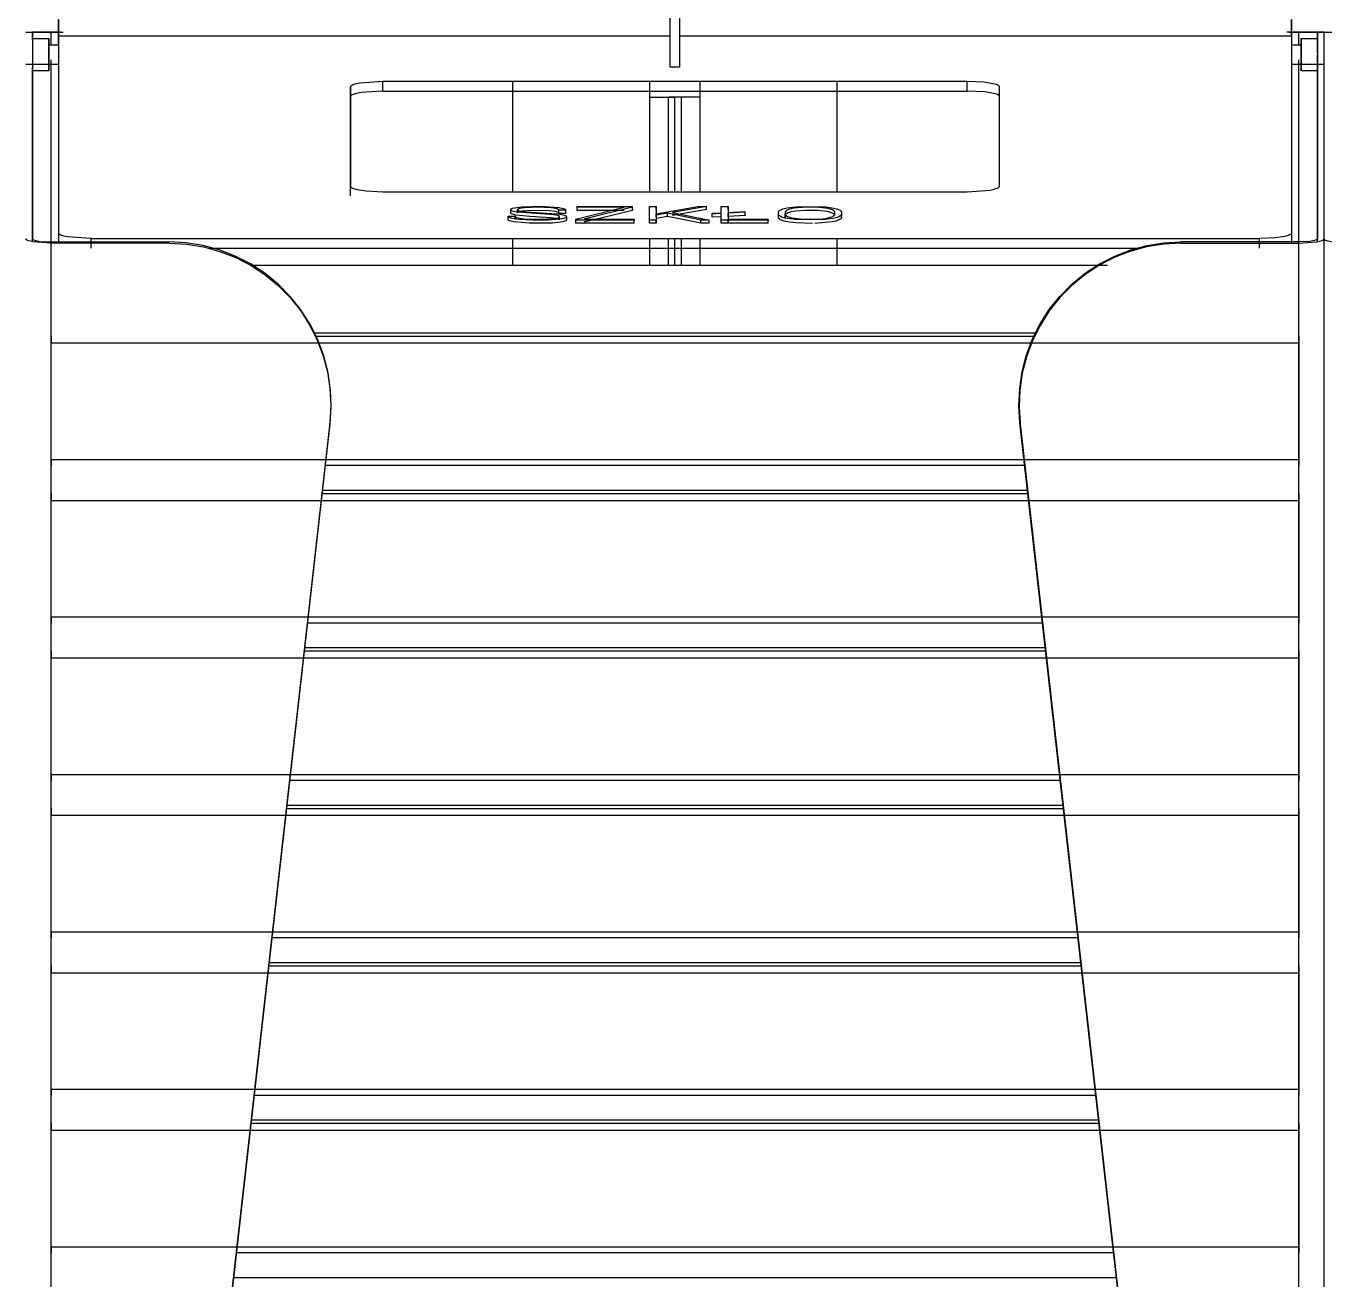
# Model space of a CAD drawing. Header units: millimetres. Extents: x 10366 to 23682, y 24552 to 29690.
# Drawn here: x 17642.7 to 18042.7, y 27538.1 to 27924.3 of the extents above; entities that cross this region are included whole.
import ezdxf

# ---------------------------------------------------------------- set-up
doc = ezdxf.new("R2010")
doc.units = ezdxf.units.MM
doc.header["$LTSCALE"] = 3
doc.layers.add('DomyÅ›lny', color=7, linetype='Continuous')

msp = doc.modelspace()

# ---------------------------------------------------------------- linework, layer by layer
at = {"layer": 'DomyÅ›lny'}
for p, q in [((17841.23, 27911.64), (17841.23, 28002.05)), ((17844.23, 27911.64), (17844.23, 28002.05)), ((17642.73, 27922.37), (17644.73, 27922.37)), ((17644.73, 27922.37), (17644.73, 27858.71)), ((17644.73, 27919.88), (17644.73, 27922.37)), ((17644.73, 27920.45), (17649.73, 27920.45)), ((17653.4, 27922.37), (17650.49, 27922.37)), ((17650.49, 27918.45), (17650.49, 27922.37)), ((17650.49, 27922.37), (17654.15, 27922.37)), ((17652.73, 27921.3), (17652.73, 27860.5)), ((17652.73, 27921.3), (17841.23, 27921.3)), ((17844.23, 27921.3), (18032.73, 27921.3)), ((18034.97, 27922.37), (18031.28, 27922.37)), ((18032.03, 27922.37), (18034.97, 27922.37)), ((18032.73, 27921.3), (18032.73, 27860.5)), ((18034.97, 27918.45), (18034.97, 27922.37)), ((18035.73, 27920.45), (18040.73, 27920.45)), ((18040.73, 27922.37), (18042.73, 27922.37)), ((18040.73, 27922.37), (18040.73, 27858.71)), ((18040.73, 27919.88), (18040.73, 27922.37)), ((18042.73, 27858.71), (18042.73, 27922.37)), ((18042.73, 27858.71), (18042.73, 27922.37)), ((18042.73, 27922.37), (18044.73, 27922.37)), ((17649.73, 27918.45), (17652.73, 27918.45)), ((18032.73, 27918.45), (18035.73, 27918.45)), ((17652.73, 27912.45), (17642.73, 27912.45)), ((17649.73, 27912.45), (17644.73, 27912.45)), ((17650.49, 27857.39), (17650.49, 27913.82)), ((18042.73, 27912.45), (18032.73, 27912.45)), ((18034.97, 27857.39), (18034.97, 27913.82)), ((18040.73, 27912.45), (18035.73, 27912.45)), ((17644.73, 27857.83), (17644.73, 27911.55)), ((17649.73, 27910.45), (17644.73, 27910.45)), ((17844.23, 27911.64), (17841.23, 27911.64)), ((18040.73, 27910.45), (18035.73, 27910.45)), ((18040.73, 27857.83), (18040.73, 27911.55)), ((17742.73, 27905.5), (17742.73, 27874.94)), ((17742.73, 27902.54), (17742.73, 27905.5)), ((17932.73, 27907.2), (17752.73, 27907.2)), ((17752.73, 27904.24), (17752.73, 27907.2)), ((17752.73, 27904.24), (17932.73, 27904.24)), ((17792.73, 27873.24), (17792.73, 27907.2)), ((17834.97, 27902.37), (17834.97, 27907.2)), ((17834.97, 27902.37), (17834.97, 27907.2)), ((17850.49, 27902.37), (17850.49, 27907.2)), ((17850.49, 27902.37), (17850.49, 27907.2)), ((17892.73, 27873.24), (17892.73, 27907.2)), ((17932.73, 27904.24), (17932.73, 27907.2)), ((17942.73, 27874.94), (17942.73, 27905.5)), ((17942.73, 27902.54), (17942.73, 27905.5)), ((17742.73, 27871.98), (17742.73, 27902.54)), ((17834.97, 27873.24), (17834.97, 27902.37)), ((17842.73, 27902.37), (17840.73, 27902.37)), ((17840.73, 27873.24), (17840.73, 27902.37)), ((17842.73, 27873.24), (17842.73, 27902.37)), ((17844.73, 27902.37), (17842.73, 27902.37)), ((17842.73, 27873.24), (17842.73, 27902.37)), ((17844.73, 27873.24), (17844.73, 27902.37)), ((17850.49, 27873.24), (17850.49, 27902.37)), ((17752.73, 27873.24), (17932.73, 27873.24)), ((17812.19, 27864.76), (17827.02, 27868.42)), ((17812.63, 27868.72), (17829.63, 27868.72)), ((17812.63, 27867.74), (17812.63, 27868.72)), ((17812.63, 27867.43), (17812.63, 27868.42)), ((17827.02, 27868.42), (17812.63, 27868.42)), ((17829.63, 27868.47), (17814.74, 27864.79)), ((17829.63, 27867.74), (17829.63, 27868.72)), ((17829.63, 27867.48), (17829.63, 27868.47)), ((17834.83, 27864.49), (17834.83, 27868.72)), ((17834.83, 27868.72), (17836.95, 27868.72)), ((17834.83, 27867.74), (17834.83, 27868.72)), ((17836.95, 27868.72), (17836.95, 27866.44)), ((17836.95, 27866.44), (17849.75, 27868.72)), ((17836.95, 27867.74), (17836.95, 27868.72)), ((17852.42, 27868.72), (17841.94, 27866.84)), ((17849.75, 27868.72), (17852.42, 27868.72)), ((17852.42, 27867.74), (17852.42, 27868.72)), ((17856.95, 27868.72), (17859.08, 27868.72)), ((17856.95, 27866.75), (17856.95, 27868.72)), ((17856.95, 27867.74), (17856.95, 27868.72)), ((17859.08, 27868.72), (17859.08, 27866.86)), ((17859.08, 27867.74), (17859.08, 27868.72)), ((17791.32, 27865.7), (17793.44, 27865.7)), ((17791.32, 27864.71), (17791.32, 27865.7)), ((17792.11, 27866.7), (17792.11, 27867.69)), ((17793.44, 27864.71), (17793.44, 27865.7)), ((17794.24, 27866.71), (17794.24, 27867.69)), ((17809.1, 27867.52), (17806.97, 27867.52)), ((17806.97, 27866.53), (17806.97, 27867.52)), ((17809.1, 27866.53), (17806.97, 27866.53)), ((17807.12, 27864.54), (17807.12, 27865.53)), ((17809.1, 27866.53), (17809.1, 27867.52)), ((17809.25, 27865.54), (17809.25, 27864.55)), ((17812.19, 27864.49), (17812.19, 27864.76)), ((17812.19, 27863.77), (17812.19, 27864.76)), ((17830.18, 27864.49), (17812.19, 27864.49)), ((17812.19, 27863.5), (17812.19, 27864.49)), ((17812.63, 27867.43), (17812.63, 27867.74)), ((17827.02, 27867.43), (17812.63, 27867.43)), ((17829.63, 27867.48), (17814.74, 27863.81)), ((17814.74, 27864.79), (17830.18, 27864.79)), ((17829.63, 27867.74), (17829.63, 27867.48)), ((17830.18, 27864.79), (17830.18, 27864.49)), ((17830.18, 27863.81), (17830.18, 27864.79)), ((17830.18, 27863.5), (17830.18, 27864.49)), ((17834.83, 27863.5), (17834.83, 27867.74)), ((17836.95, 27864.49), (17834.83, 27864.49)), ((17834.83, 27863.5), (17834.83, 27864.49)), ((17840.47, 27866.59), (17836.95, 27866)), ((17836.95, 27865.45), (17836.95, 27866.44)), ((17836.95, 27866), (17836.95, 27864.49)), ((17840.47, 27865.61), (17836.95, 27865.02)), ((17836.95, 27865.02), (17836.95, 27863.5)), ((17836.95, 27863.5), (17836.95, 27864.49)), ((17850.65, 27864.49), (17840.47, 27866.59)), ((17840.47, 27865.61), (17840.47, 27866.59)), ((17850.65, 27863.5), (17840.47, 27865.61)), ((17852.42, 27867.74), (17841.94, 27865.85)), ((17841.94, 27866.84), (17853.22, 27864.49)), ((17853.22, 27864.49), (17850.65, 27864.49)), ((17850.65, 27863.5), (17850.65, 27864.49)), ((17853.22, 27863.5), (17853.22, 27864.49)), ((17854.22, 27866.6), (17856.95, 27866.75)), ((17854.22, 27865.62), (17854.22, 27866.6)), ((17856.95, 27866.49), (17854.22, 27866.34)), ((17854.22, 27865.36), (17854.22, 27866.34)), ((17856.95, 27865.5), (17854.22, 27865.36)), ((17856.95, 27865.5), (17856.95, 27866.49)), ((17856.95, 27864.49), (17856.95, 27866.49)), ((17856.95, 27863.5), (17856.95, 27865.5)), ((17856.95, 27863.5), (17856.95, 27864.49)), ((17871.41, 27864.49), (17856.95, 27864.49)), ((17859.08, 27866.86), (17864.35, 27867.15)), ((17864.35, 27866.88), (17859.08, 27866.6)), ((17859.08, 27866.6), (17859.08, 27864.79)), ((17859.08, 27865.62), (17859.08, 27866.6)), ((17864.35, 27865.9), (17859.08, 27865.62)), ((17859.08, 27865.62), (17859.08, 27863.81)), ((17859.08, 27864.79), (17871.41, 27864.79)), ((17859.08, 27863.81), (17859.08, 27864.79)), ((17864.35, 27866.16), (17864.35, 27867.15)), ((17864.35, 27865.9), (17864.35, 27866.88)), ((17864.35, 27866.16), (17864.35, 27865.9)), ((17871.41, 27864.79), (17871.41, 27864.49)), ((17871.41, 27863.81), (17871.41, 27864.79)), ((17871.41, 27863.5), (17871.41, 27864.49)), ((17874.58, 27865.41), (17874.58, 27866.39)), ((17876.7, 27865.39), (17876.7, 27866.38)), ((17894.07, 27865.39), (17894.07, 27866.38)), ((17894.08, 27866.63), (17894.08, 27865.64)), ((17652.73, 27860.5), (17652.73, 27857.54)), ((17830.18, 27863.5), (17812.19, 27863.5)), ((17836.95, 27863.5), (17834.83, 27863.5)), ((17853.22, 27863.5), (17850.65, 27863.5)), ((17871.41, 27863.5), (17856.95, 27863.5)), ((18032.73, 27860.5), (18032.73, 27857.54)), ((17650.49, 27857.73), (17686.86, 27857.73)), ((17686.82, 27857.39), (17650.49, 27857.39)), ((17650.49, 27148.6), (17650.49, 27857.39)), ((17662.73, 27858.8), (17662.73, 27855.84)), ((17662.73, 27858.8), (18022.73, 27858.8)), ((17792.73, 27850.6), (17792.73, 27858.8)), ((17834.97, 27850.6), (17834.97, 27858.8)), ((17840.73, 27850.6), (17840.73, 27858.8)), ((17842.73, 27850.6), (17842.73, 27858.8)), ((17842.73, 27850.6), (17842.73, 27858.8)), ((17844.73, 27850.6), (17844.73, 27858.8)), ((17850.49, 27850.6), (17850.49, 27858.8)), ((17892.73, 27850.6), (17892.73, 27858.8)), ((18034.97, 27857.73), (17998.61, 27857.73)), ((17998.65, 27857.39), (18034.97, 27857.39)), ((18022.73, 27858.8), (18022.73, 27855.84)), ((18034.97, 27148.6), (18034.97, 27857.39)), ((18042.73, 27148.6), (18042.73, 27858.71)), ((18042.73, 27148.6), (18042.73, 27858.71)), ((17699.14, 27855.84), (17986.32, 27855.84)), ((17711.93, 27850.6), (17976, 27850.6)), ((17711.93, 27850.6), (17976, 27850.6)), ((17731.43, 27829.78), (17954.03, 27829.78)), ((17731.43, 27829.77), (17954.03, 27829.77)), ((17731.93, 27828.74), (17953.53, 27828.74)), ((17650.49, 27790.69), (17650.49, 27826.61)), ((17650.49, 27826.61), (18034.97, 27826.61)), ((18034.97, 27826.61), (18034.97, 27790.69)), ((17663.73, 27157.48), (17736.45, 27802.01)), ((17736.41, 27801.67), (17663.73, 27157.48)), ((17736.41, 27801.67), (17736.45, 27802.01)), ((17949.06, 27801.67), (17949.02, 27802.01)), ((18021.73, 27157.48), (17949.02, 27802.01)), ((17949.06, 27801.67), (18021.73, 27157.48)), ((17650.49, 27790.69), (18034.97, 27790.69)), ((17950.51, 27788.82), (17734.96, 27788.82)), ((17733.99, 27780.22), (17951.48, 27780.22)), ((17734.1, 27781.26), (17951.36, 27781.26)), ((17734.1, 27781.25), (17951.36, 27781.25)), ((17650.49, 27742.17), (17650.49, 27778.09)), ((17650.49, 27778.09), (18034.97, 27778.09)), ((18034.97, 27778.09), (18034.97, 27742.17)), ((17650.49, 27742.17), (18034.97, 27742.17)), ((17955.98, 27740.3), (17729.48, 27740.3)), ((17728.63, 27732.74), (17956.83, 27732.74)), ((17728.63, 27732.73), (17956.83, 27732.73)), ((17650.49, 27693.65), (17650.49, 27729.57)), ((17650.49, 27729.57), (18034.97, 27729.57)), ((17728.51, 27731.7), (17956.95, 27731.7)), ((18034.97, 27729.57), (18034.97, 27693.65)), ((17650.49, 27693.65), (18034.97, 27693.65)), ((17961.45, 27691.78), (17724.01, 27691.78)), ((17723.16, 27684.22), (17962.31, 27684.22)), ((17723.16, 27684.21), (17962.31, 27684.21)), ((17650.49, 27645.13), (17650.49, 27681.05)), ((17650.49, 27681.05), (18034.97, 27681.05)), ((17723.04, 27683.18), (17962.42, 27683.18)), ((18034.97, 27681.05), (18034.97, 27645.13)), ((17650.49, 27645.13), (18034.97, 27645.13)), ((17966.93, 27643.26), (17718.54, 27643.26)), ((17650.49, 27596.61), (17650.49, 27632.53)), ((17650.49, 27632.53), (18034.97, 27632.53)), ((17717.57, 27634.66), (17967.9, 27634.66)), ((17717.68, 27635.7), (17967.78, 27635.7)), ((17717.68, 27635.69), (17967.78, 27635.69)), ((18034.97, 27632.53), (18034.97, 27596.61)), ((17650.49, 27596.61), (18034.97, 27596.61)), ((17972.4, 27594.74), (17713.06, 27594.74)), ((17650.49, 27548.09), (17650.49, 27584.01)), ((17650.49, 27584.01), (18034.97, 27584.01)), ((17712.09, 27586.14), (17973.37, 27586.14)), ((17712.21, 27587.18), (17973.25, 27587.18)), ((17712.21, 27587.17), (17973.25, 27587.17)), ((18034.97, 27584.01), (18034.97, 27548.09)), ((17650.49, 27548.09), (18034.97, 27548.09)), ((17977.88, 27546.22), (17707.59, 27546.22)), ((17706.74, 27538.66), (17978.73, 27538.66)), ((17706.74, 27538.65), (17978.73, 27538.65))]:
    msp.add_line(p, q, dxfattribs=at)
for points in [[(17652.73, 27918.35, 0), (17652.73, 27918.68, 0), (17652.73, 27920.06, 0), (17652.73, 27926.25, 0)], [(17652.73, 27926.25, 0), (17652.73, 27921.3, 0)], [(18032.73, 27926.25, 0), (18032.73, 27918.35, 0)], [(18032.73, 27921.3, 0), (18032.73, 27921.51, 0), (18032.73, 27922.38, 0), (18032.73, 27926.25, 0)], [(17642.73, 27922.37, 0), (17642.73, 27922.37, 0), (17642.73, 27922.37, 0), (17642.73, 27922.37, 0), (17642.73, 27922.37, 0), (17642.73, 27922.37, 0), (17642.73, 27922.37, 0), (17642.73, 27922.37, 0), (17642.73, 27922.37, 0), (17642.73, 27922.37, 0), (17642.74, 27922.37, 0), (17642.75, 27922.37, 0), (17642.79, 27922.37, 0), (17643.31, 27922.37, 0), (17645.69, 27922.37, 0), (17650.49, 27922.37, 0)], [(17650.49, 27922.37, 0), (17644.73, 27922.37, 0)], [(18042.73, 27922.37, 0), (18042.73, 27922.37, 0), (18042.73, 27922.37, 0), (18042.73, 27922.37, 0), (18042.73, 27922.37, 0), (18042.73, 27922.37, 0), (18042.73, 27922.37, 0), (18042.73, 27922.37, 0), (18042.73, 27922.37, 0), (18042.73, 27922.37, 0), (18042.73, 27922.37, 0), (18042.72, 27922.37, 0), (18042.67, 27922.37, 0), (18042.16, 27922.37, 0), (18039.77, 27922.37, 0), (18034.97, 27922.37, 0)], [(18034.97, 27922.37, 0), (18040.73, 27922.37, 0)], [(18040.73, 27916.09, 0), (18040.73, 27919.41, 0), (18040.73, 27920.28, 0), (18040.73, 27920.44, 0), (18040.73, 27920.45, 0), (18040.73, 27920.45, 0), (18040.73, 27920.45, 0), (18040.73, 27920.45, 0), (18040.73, 27920.45, 0), (18040.73, 27920.45, 0), (18040.73, 27920.45, 0), (18040.73, 27920.45, 0), (18040.73, 27920.45, 0), (18040.73, 27920.45, 0), (18040.73, 27920.45, 0), (18040.73, 27920.45, 0), (18040.73, 27920.45, 0), (18040.73, 27920.45, 0), (18040.73, 27920.45, 0), (18040.73, 27920.45, 0), (18040.73, 27920.44, 0), (18040.73, 27920.42, 0), (18040.73, 27920.31, 0), (18040.73, 27919.86, 0), (18040.73, 27911.37, 0), (18040.73, 27910.46, 0), (18040.73, 27910.45, 0), (18040.73, 27910.45, 0), (18040.73, 27910.45, 0), (18040.73, 27910.45, 0), (18040.73, 27910.45, 0), (18040.73, 27910.45, 0), (18040.73, 27910.45, 0), (18040.73, 27910.45, 0), (18040.73, 27910.45, 0), (18040.73, 27910.45, 0), (18040.73, 27910.45, 0), (18040.73, 27910.45, 0), (18040.73, 27910.45, 0), (18040.73, 27910.45, 0), (18040.73, 27910.45, 0), (18040.73, 27910.45, 0), (18040.73, 27910.45, 0), (18040.73, 27910.46, 0), (18040.73, 27910.48, 0), (18040.73, 27910.59, 0), (18040.73, 27911.04, 0), (18040.73, 27915.45, 0)], [(18042.73, 27922.37, 0), (18042.73, 27922.37, 0), (18042.73, 27922.37, 0), (18042.73, 27922.37, 0), (18042.73, 27922.37, 0), (18042.73, 27922.37, 0), (18042.73, 27922.37, 0), (18042.73, 27922.37, 0), (18042.73, 27922.37, 0), (18042.73, 27922.37, 0), (18042.74, 27922.37, 0), (18042.75, 27922.37, 0), (18042.79, 27922.37, 0), (18043.31, 27922.37, 0), (18045.69, 27922.37, 0), (18050.49, 27922.37, 0)], [(17649.73, 27918.45, 0), (17649.73, 27918.45, 0), (17649.73, 27918.45, 0), (17649.73, 27918.45, 0), (17649.73, 27918.45, 0), (17649.73, 27918.45, 0), (17649.73, 27918.45, 0), (17649.73, 27918.45, 0), (17649.73, 27918.45, 0), (17649.73, 27918.45, 0), (17649.73, 27918.45, 0), (17649.73, 27918.45, 0), (17649.73, 27918.45, 0), (17649.73, 27918.43, 0), (17649.73, 27918.36, 0), (17649.73, 27918.08, 0), (17649.73, 27912.45, 0)], [(18035.73, 27918.45, 0), (18035.73, 27918.45, 0), (18035.73, 27918.45, 0), (18035.73, 27918.45, 0), (18035.73, 27918.45, 0), (18035.73, 27918.45, 0), (18035.73, 27918.45, 0), (18035.73, 27918.45, 0), (18035.73, 27918.45, 0), (18035.73, 27918.45, 0), (18035.73, 27918.45, 0), (18035.73, 27918.45, 0), (18035.73, 27918.45, 0), (18035.73, 27918.43, 0), (18035.73, 27918.36, 0), (18035.73, 27918.08, 0), (18035.73, 27912.45, 0)], [(18040.73, 27918.45, 0), (18040.73, 27918.45, 0), (18040.73, 27918.45, 0), (18040.73, 27918.45, 0), (18040.73, 27918.45, 0), (18040.73, 27918.45, 0), (18040.73, 27918.45, 0), (18040.73, 27918.45, 0), (18040.73, 27918.45, 0), (18040.73, 27918.45, 0), (18040.73, 27918.45, 0), (18040.73, 27918.45, 0), (18040.73, 27918.43, 0), (18040.73, 27918.36, 0), (18040.73, 27918.08, 0), (18040.73, 27915.52, 0), (18040.73, 27913.36, 0), (18040.73, 27912.67, 0), (18040.73, 27912.5, 0), (18040.73, 27912.46, 0), (18040.73, 27912.45, 0), (18040.73, 27912.45, 0), (18040.73, 27912.45, 0), (18040.73, 27912.45, 0), (18040.73, 27912.45, 0), (18040.73, 27912.45, 0), (18040.73, 27912.45, 0), (18040.73, 27912.45, 0), (18040.73, 27912.45, 0), (18040.73, 27912.45, 0), (18040.73, 27912.45, 0), (18040.73, 27912.45, 0), (18040.73, 27912.45, 0)], [(17752.73, 27907.2, 0), (17745.66, 27906.7, 0), (17744.42, 27906.44, 0), (17743.49, 27906.15, 0), (17743.16, 27905.99, 0), (17743.03, 27905.91, 0), (17742.92, 27905.83, 0), (17742.84, 27905.75, 0), (17742.81, 27905.71, 0), (17742.78, 27905.67, 0), (17742.76, 27905.62, 0), (17742.74, 27905.58, 0), (17742.74, 27905.54, 0), (17742.73, 27905.5, 0)], [(17752.73, 27904.24, 0), (17745.94, 27903.79, 0), (17744.6, 27903.53, 0), (17743.58, 27903.23, 0), (17743.22, 27903.06, 0), (17743.07, 27902.98, 0), (17742.95, 27902.9, 0), (17742.85, 27902.81, 0), (17742.82, 27902.76, 0), (17742.79, 27902.72, 0), (17742.76, 27902.68, 0), (17742.75, 27902.63, 0), (17742.74, 27902.59, 0), (17742.73, 27902.54, 0)], [(17942.73, 27905.5, 0), (17942.73, 27905.54, 0), (17942.72, 27905.58, 0), (17942.7, 27905.62, 0), (17942.68, 27905.67, 0), (17942.66, 27905.71, 0), (17942.62, 27905.75, 0), (17942.54, 27905.83, 0), (17942.43, 27905.91, 0), (17942.15, 27906.07, 0), (17941.77, 27906.23, 0), (17940.76, 27906.51, 0), (17937.87, 27906.96, 0), (17932.73, 27907.2, 0)], [(17942.73, 27902.54, 0), (17942.73, 27902.58, 0), (17942.72, 27902.62, 0), (17942.71, 27902.66, 0), (17942.69, 27902.7, 0), (17942.66, 27902.74, 0), (17942.63, 27902.78, 0), (17942.56, 27902.86, 0), (17942.46, 27902.94, 0), (17942.2, 27903.09, 0), (17941.86, 27903.24, 0), (17940.92, 27903.52, 0), (17938.17, 27903.97, 0), (17932.73, 27904.24, 0)], [(17834.97, 27902.37, 0), (17840.73, 27902.37, 0)], [(17834.97, 27902.37, 0), (17842.73, 27902.37, 0)], [(17850.49, 27902.37, 0), (17842.73, 27902.37, 0)], [(17850.49, 27902.37, 0), (17844.73, 27902.37, 0)], [(17742.73, 27874.94, 0), (17742.74, 27874.9, 0), (17742.74, 27874.86, 0), (17742.76, 27874.82, 0), (17742.78, 27874.77, 0), (17742.81, 27874.73, 0), (17742.84, 27874.69, 0), (17742.92, 27874.61, 0), (17743.03, 27874.53, 0), (17743.32, 27874.37, 0), (17743.69, 27874.21, 0), (17744.7, 27873.93, 0), (17747.59, 27873.48, 0), (17752.73, 27873.24, 0)], [(17932.73, 27873.24, 0), (17939.8, 27873.74, 0), (17941.05, 27874, 0), (17941.97, 27874.29, 0), (17942.3, 27874.45, 0), (17942.43, 27874.53, 0), (17942.54, 27874.61, 0), (17942.62, 27874.69, 0), (17942.66, 27874.73, 0), (17942.68, 27874.77, 0), (17942.7, 27874.82, 0), (17942.72, 27874.86, 0), (17942.73, 27874.9, 0), (17942.73, 27874.94, 0)], [(17806.97, 27867.52, 0), (17806.97, 27867.54, 0), (17806.96, 27867.56, 0), (17806.96, 27867.58, 0), (17806.95, 27867.6, 0), (17806.94, 27867.62, 0), (17806.91, 27867.67, 0), (17806.87, 27867.71, 0), (17806.82, 27867.75, 0), (17806.77, 27867.79, 0), (17806.63, 27867.86, 0), (17806.45, 27867.94, 0), (17805.97, 27868.07, 0), (17804.59, 27868.29, 0), (17800.52, 27868.47, 0), (17796.22, 27868.29, 0), (17794.89, 27868.07, 0), (17794.67, 27868.01, 0), (17794.5, 27867.94, 0), (17794.37, 27867.87, 0), (17794.32, 27867.84, 0), (17794.29, 27867.8, 0), (17794.27, 27867.78, 0), (17794.26, 27867.76, 0), (17794.25, 27867.74, 0), (17794.25, 27867.72, 0), (17794.24, 27867.7, 0), (17794.24, 27867.68, 0), (17794.25, 27867.66, 0), (17794.25, 27867.64, 0), (17794.26, 27867.62, 0), (17794.27, 27867.61, 0), (17794.29, 27867.59, 0), (17794.3, 27867.57, 0), (17794.35, 27867.53, 0), (17794.4, 27867.5, 0), (17794.54, 27867.43, 0), (17794.72, 27867.37, 0), (17795.23, 27867.25, 0), (17796.79, 27867.05, 0), (17806.49, 27866.41, 0), (17807.78, 27866.22, 0), (17808.67, 27865.99, 0), (17808.96, 27865.87, 0), (17809.07, 27865.8, 0), (17809.15, 27865.74, 0), (17809.19, 27865.7, 0), (17809.21, 27865.66, 0), (17809.23, 27865.63, 0), (17809.24, 27865.59, 0), (17809.25, 27865.55, 0), (17809.25, 27865.53, 0), (17809.25, 27865.51, 0), (17809.25, 27865.49, 0), (17809.24, 27865.47, 0), (17809.23, 27865.45, 0), (17809.21, 27865.41, 0), (17809.18, 27865.37, 0), (17809.15, 27865.33, 0), (17809.1, 27865.3, 0), (17808.99, 27865.22, 0), (17808.84, 27865.15, 0), (17808.45, 27865.02, 0), (17807.27, 27864.79, 0), (17803.64, 27864.48, 0), (17798.91, 27864.45, 0), (17794.71, 27864.68, 0), (17793.25, 27864.88, 0), (17792.18, 27865.12, 0), (17791.81, 27865.25, 0), (17791.66, 27865.32, 0), (17791.54, 27865.39, 0), (17791.44, 27865.47, 0), (17791.41, 27865.5, 0), (17791.38, 27865.54, 0), (17791.35, 27865.58, 0), (17791.34, 27865.62, 0), (17791.33, 27865.66, 0), (17791.32, 27865.7, 0)], [(17807.12, 27865.53, 0), (17807.12, 27865.55, 0), (17807.11, 27865.58, 0), (17807.11, 27865.6, 0), (17807.09, 27865.62, 0), (17807.08, 27865.65, 0), (17807.06, 27865.67, 0), (17807.01, 27865.71, 0), (17806.95, 27865.76, 0), (17806.87, 27865.8, 0), (17806.67, 27865.87, 0), (17806.11, 27866.01, 0), (17804.17, 27866.24, 0), (17796.99, 27866.67, 0), (17794.43, 27866.91, 0), (17793.4, 27867.07, 0), (17792.67, 27867.26, 0), (17792.41, 27867.37, 0), (17792.32, 27867.42, 0), (17792.24, 27867.48, 0), (17792.18, 27867.53, 0), (17792.16, 27867.56, 0), (17792.14, 27867.59, 0), (17792.13, 27867.62, 0), (17792.12, 27867.65, 0), (17792.11, 27867.68, 0), (17792.12, 27867.71, 0), (17792.12, 27867.74, 0), (17792.13, 27867.77, 0), (17792.14, 27867.8, 0), (17792.16, 27867.82, 0), (17792.18, 27867.85, 0), (17792.24, 27867.9, 0), (17792.32, 27867.96, 0), (17792.41, 27868.01, 0), (17792.64, 27868.11, 0), (17793.31, 27868.29, 0), (17795.42, 27868.58, 0), (17801.54, 27868.77, 0), (17806.96, 27868.38, 0), (17807.88, 27868.2, 0), (17808.55, 27867.99, 0), (17808.79, 27867.88, 0), (17808.88, 27867.82, 0), (17808.96, 27867.76, 0), (17809.02, 27867.7, 0), (17809.04, 27867.67, 0), (17809.06, 27867.64, 0), (17809.08, 27867.61, 0), (17809.09, 27867.58, 0), (17809.09, 27867.55, 0), (17809.1, 27867.52, 0)], [(17809.25, 27864.55, 0), (17809.25, 27864.52, 0), (17809.24, 27864.49, 0), (17809.23, 27864.45, 0), (17809.21, 27864.42, 0), (17809.19, 27864.39, 0), (17809.16, 27864.36, 0), (17809.09, 27864.3, 0), (17809, 27864.25, 0), (17808.76, 27864.14, 0), (17808.44, 27864.03, 0), (17807.57, 27863.85, 0), (17804.97, 27863.57, 0), (17797.84, 27863.5, 0), (17793.02, 27863.93, 0), (17792.28, 27864.1, 0), (17791.75, 27864.29, 0), (17791.56, 27864.39, 0), (17791.49, 27864.44, 0), (17791.43, 27864.49, 0), (17791.38, 27864.55, 0), (17791.37, 27864.57, 0), (17791.35, 27864.6, 0), (17791.34, 27864.63, 0), (17791.33, 27864.66, 0), (17791.33, 27864.68, 0), (17791.32, 27864.71, 0)], [(17807.12, 27864.54, 0), (17807.12, 27864.57, 0), (17807.11, 27864.59, 0), (17807.11, 27864.61, 0), (17807.1, 27864.63, 0), (17807.08, 27864.65, 0), (17807.07, 27864.67, 0), (17807.02, 27864.72, 0), (17806.97, 27864.76, 0), (17806.9, 27864.79, 0), (17806.73, 27864.87, 0), (17806.24, 27865, 0), (17804.6, 27865.22, 0), (17798.02, 27865.61, 0), (17793.73, 27866.03, 0), (17793.02, 27866.17, 0), (17792.52, 27866.33, 0), (17792.34, 27866.42, 0), (17792.27, 27866.47, 0), (17792.22, 27866.51, 0), (17792.17, 27866.56, 0), (17792.15, 27866.58, 0), (17792.14, 27866.61, 0), (17792.13, 27866.63, 0), (17792.12, 27866.65, 0), (17792.12, 27866.68, 0), (17792.11, 27866.7, 0)], [(17793.44, 27865.7, 0), (17793.44, 27865.67, 0), (17793.44, 27865.65, 0), (17793.45, 27865.62, 0), (17793.46, 27865.6, 0), (17793.48, 27865.57, 0), (17793.5, 27865.55, 0), (17793.54, 27865.5, 0), (17793.6, 27865.45, 0), (17793.68, 27865.41, 0), (17793.86, 27865.32, 0), (17794.4, 27865.16, 0), (17796.1, 27864.91, 0), (17801.3, 27864.74, 0), (17805.54, 27864.98, 0), (17806.23, 27865.09, 0), (17806.73, 27865.22, 0), (17806.9, 27865.29, 0), (17806.97, 27865.33, 0), (17807.02, 27865.37, 0), (17807.07, 27865.41, 0), (17807.08, 27865.43, 0), (17807.1, 27865.45, 0), (17807.11, 27865.47, 0), (17807.11, 27865.49, 0), (17807.12, 27865.51, 0), (17807.12, 27865.53, 0)], [(17806.97, 27866.53, 0), (17806.96, 27866.56, 0), (17806.96, 27866.58, 0), (17806.95, 27866.61, 0), (17806.94, 27866.63, 0), (17806.93, 27866.65, 0), (17806.91, 27866.68, 0), (17806.87, 27866.73, 0), (17806.81, 27866.77, 0), (17806.74, 27866.82, 0), (17806.57, 27866.9, 0), (17806.35, 27866.98, 0), (17805.76, 27867.13, 0), (17804.03, 27867.36, 0), (17798.97, 27867.47, 0), (17795.49, 27867.21, 0), (17794.95, 27867.1, 0), (17794.56, 27866.98, 0), (17794.42, 27866.92, 0), (17794.37, 27866.88, 0), (17794.32, 27866.85, 0), (17794.29, 27866.82, 0), (17794.27, 27866.8, 0), (17794.26, 27866.78, 0), (17794.25, 27866.76, 0), (17794.25, 27866.74, 0), (17794.24, 27866.73, 0), (17794.24, 27866.71, 0)], [(17885.12, 27863.45, 0), (17880.08, 27863.6, 0), (17878.06, 27863.84, 0), (17876.41, 27864.17, 0), (17875.78, 27864.37, 0), (17875.28, 27864.59, 0), (17875.08, 27864.7, 0), (17874.91, 27864.82, 0), (17874.78, 27864.95, 0), (17874.73, 27865.01, 0), (17874.68, 27865.08, 0), (17874.65, 27865.14, 0), (17874.62, 27865.21, 0), (17874.6, 27865.28, 0), (17874.59, 27865.35, 0), (17874.58, 27865.42, 0), (17874.58, 27865.66, 0), (17874.58, 27865.87, 0), (17874.59, 27865.93, 0), (17874.6, 27865.99, 0), (17874.62, 27866.05, 0), (17874.65, 27866.11, 0)], [(17891.96, 27865.85, 0), (17891.96, 27865.9, 0), (17891.95, 27865.96, 0), (17891.94, 27866.01, 0), (17891.92, 27866.06, 0), (17891.89, 27866.11, 0), (17891.83, 27866.21, 0), (17891.75, 27866.31, 0), (17891.64, 27866.4, 0), (17891.51, 27866.49, 0), (17891.2, 27866.66, 0), (17890.8, 27866.81, 0), (17889.75, 27867.08, 0), (17886.83, 27867.42, 0), (17883.06, 27867.46, 0), (17879.84, 27867.23, 0), (17878.58, 27867, 0), (17877.62, 27866.72, 0), (17877.27, 27866.56, 0), (17877.12, 27866.47, 0), (17877, 27866.38, 0), (17876.89, 27866.28, 0), (17876.81, 27866.18, 0), (17876.75, 27866.08, 0), (17876.73, 27866.03, 0), (17876.71, 27865.98, 0), (17876.7, 27865.92, 0), (17876.7, 27865.87, 0), (17876.7, 27865.51, 0), (17876.7, 27865.41, 0), (17876.7, 27865.35, 0), (17876.7, 27865.29, 0), (17876.72, 27865.23, 0), (17876.74, 27865.17, 0), (17876.77, 27865.12, 0), (17876.8, 27865.06, 0)], [(17894.07, 27865.39, 0), (17894.07, 27865.34, 0), (17894.06, 27865.29, 0), (17894.05, 27865.24, 0), (17894.02, 27865.15, 0), (17893.97, 27865.05, 0), (17893.9, 27864.96, 0), (17893.81, 27864.87, 0), (17893.7, 27864.79, 0), (17893.44, 27864.62, 0), (17893.11, 27864.46, 0), (17892.26, 27864.17, 0), (17891.16, 27863.92, 0), (17885.87, 27863.46, 0)], [(17662.73, 27858.8, 0), (17655.58, 27859.31, 0), (17654.36, 27859.57, 0), (17653.47, 27859.86, 0), (17653.15, 27860.01, 0), (17653.03, 27860.09, 0), (17652.92, 27860.17, 0), (17652.84, 27860.25, 0), (17652.81, 27860.29, 0), (17652.78, 27860.33, 0), (17652.76, 27860.37, 0), (17652.74, 27860.41, 0), (17652.73, 27860.45, 0), (17652.73, 27860.5, 0)], [(18032.73, 27860.5, 0), (18032.73, 27860.45, 0), (18032.72, 27860.41, 0), (18032.7, 27860.37, 0), (18032.68, 27860.32, 0), (18032.65, 27860.28, 0), (18032.62, 27860.24, 0), (18032.53, 27860.16, 0), (18032.41, 27860.07, 0), (18032.11, 27859.91, 0), (18031.73, 27859.75, 0), (18030.69, 27859.47, 0), (18027.79, 27859.03, 0), (18022.73, 27858.8, 0)], [(17650.49, 27857.39, 0), (17644.93, 27857.79, 0), (17643.99, 27857.99, 0), (17643.3, 27858.22, 0), (17643.05, 27858.34, 0), (17642.95, 27858.4, 0), (17642.87, 27858.46, 0), (17642.81, 27858.52, 0), (17642.79, 27858.55, 0), (17642.77, 27858.58, 0), (17642.75, 27858.62, 0), (17642.74, 27858.65, 0), (17642.73, 27858.68, 0), (17642.73, 27858.71, 0)], [(17644.73, 27858.71, 0), (17644.73, 27858.69, 0), (17644.74, 27858.66, 0), (17644.75, 27858.64, 0), (17644.76, 27858.61, 0), (17644.78, 27858.59, 0), (17644.83, 27858.54, 0), (17644.88, 27858.49, 0), (17644.96, 27858.44, 0), (17645.14, 27858.35, 0), (17645.67, 27858.18, 0), (17647.24, 27857.9, 0), (17650.49, 27857.73, 0)], [(17686.82, 27857.39, 0), (17692.16, 27857.1, 0), (17697.4, 27856.25, 0), (17702.52, 27854.85, 0), (17707.42, 27852.93, 0), (17712.08, 27850.51, 0), (17716.43, 27847.64, 0), (17720.45, 27844.32, 0), (17724.1, 27840.62, 0), (17727.4, 27836.48, 0), (17730.24, 27832, 0), (17732.6, 27827.27, 0), (17734.43, 27822.33, 0), (17735.73, 27817.26, 0), (17736.5, 27812.1, 0), (17736.72, 27806.91, 0), (17736.41, 27801.67, 0)], [(17736.45, 27802.01, 0), (17736.76, 27807.34, 0), (17736.52, 27812.63, 0), (17735.72, 27817.87, 0), (17734.38, 27822.95, 0), (17732.53, 27827.86, 0), (17730.19, 27832.51, 0), (17727.38, 27836.9, 0), (17724.14, 27840.96, 0), (17720.42, 27844.72, 0), (17716.31, 27848.09, 0), (17711.89, 27850.99, 0), (17707.19, 27853.39, 0), (17702.3, 27855.28, 0), (17697.25, 27856.64, 0), (17692.1, 27857.46, 0), (17686.86, 27857.73, 0)], [(17949.02, 27802.01, 0), (17948.7, 27807.34, 0), (17948.95, 27812.63, 0), (17949.75, 27817.87, 0), (17951.08, 27822.95, 0), (17952.94, 27827.86, 0), (17955.27, 27832.51, 0), (17958.08, 27836.9, 0), (17961.33, 27840.96, 0), (17965.04, 27844.72, 0), (17969.15, 27848.09, 0), (17973.58, 27850.99, 0), (17978.27, 27853.39, 0), (17983.17, 27855.28, 0), (17988.21, 27856.64, 0), (17993.36, 27857.46, 0), (17998.61, 27857.73, 0)], [(17998.65, 27857.39, 0), (17993.31, 27857.1, 0), (17988.06, 27856.25, 0), (17982.94, 27854.85, 0), (17978.04, 27852.93, 0), (17973.38, 27850.51, 0), (17969.04, 27847.64, 0), (17965.01, 27844.32, 0), (17961.36, 27840.62, 0), (17958.07, 27836.48, 0), (17955.22, 27832, 0), (17952.87, 27827.27, 0), (17951.03, 27822.33, 0), (17949.73, 27817.26, 0), (17948.97, 27812.1, 0), (17948.74, 27806.91, 0), (17949.06, 27801.67, 0)], [(18034.97, 27857.39, 0), (18040.54, 27857.79, 0), (18041.48, 27857.99, 0), (18042.17, 27858.22, 0), (18042.41, 27858.34, 0), (18042.51, 27858.4, 0), (18042.59, 27858.46, 0), (18042.65, 27858.52, 0), (18042.67, 27858.55, 0), (18042.7, 27858.58, 0), (18042.71, 27858.62, 0), (18042.72, 27858.65, 0), (18042.73, 27858.68, 0), (18042.73, 27858.71, 0)], [(18040.73, 27858.71, 0), (18040.73, 27858.69, 0), (18040.72, 27858.66, 0), (18040.71, 27858.64, 0), (18040.7, 27858.61, 0), (18040.68, 27858.59, 0), (18040.64, 27858.54, 0), (18040.58, 27858.49, 0), (18040.51, 27858.44, 0), (18040.32, 27858.35, 0), (18039.79, 27858.18, 0), (18038.22, 27857.9, 0), (18034.97, 27857.73, 0)], [(18050.49, 27857.39, 0), (18044.93, 27857.79, 0), (18043.99, 27857.99, 0), (18043.3, 27858.22, 0), (18043.05, 27858.34, 0), (18042.95, 27858.4, 0), (18042.87, 27858.46, 0), (18042.81, 27858.52, 0), (18042.79, 27858.55, 0), (18042.77, 27858.58, 0), (18042.75, 27858.62, 0), (18042.74, 27858.65, 0), (18042.73, 27858.68, 0), (18042.73, 27858.71, 0)], [(17650.49, 27828.74, 0), (17650.49, 27828.72, 0), (17650.49, 27828.61, 0), (17650.49, 27828.19, 0), (17650.49, 27826.61, 0)], [(18034.97, 27828.74, 0), (18034.97, 27828.72, 0), (18034.97, 27828.61, 0), (18034.97, 27828.19, 0), (18034.97, 27826.61, 0)], [(17650.49, 27790.69, 0), (17650.49, 27789.3, 0), (17650.49, 27788.92, 0), (17650.49, 27788.83, 0), (17650.49, 27788.82, 0), (17650.49, 27788.82, 0), (17650.49, 27788.82, 0), (17650.49, 27788.82, 0), (17650.49, 27788.82, 0), (17650.49, 27788.82, 0), (17650.49, 27788.82, 0), (17650.49, 27788.82, 0), (17650.49, 27788.82, 0), (17650.49, 27788.82, 0), (17650.49, 27788.82, 0), (17650.49, 27788.82, 0), (17650.49, 27788.82, 0), (17650.49, 27788.82, 0), (17650.49, 27788.82, 0), (17650.49, 27788.82, 0), (17650.49, 27788.82, 0), (17650.49, 27788.82, 0), (17650.49, 27788.82, 0)], [(18034.97, 27790.69, 0), (18034.97, 27789.3, 0), (18034.97, 27788.92, 0), (18034.97, 27788.83, 0), (18034.97, 27788.82, 0), (18034.97, 27788.82, 0), (18034.97, 27788.82, 0), (18034.97, 27788.82, 0), (18034.97, 27788.82, 0), (18034.97, 27788.82, 0), (18034.97, 27788.82, 0), (18034.97, 27788.82, 0), (18034.97, 27788.82, 0), (18034.97, 27788.82, 0), (18034.97, 27788.82, 0), (18034.97, 27788.82, 0), (18034.97, 27788.82, 0), (18034.97, 27788.82, 0), (18034.97, 27788.82, 0), (18034.97, 27788.82, 0), (18034.97, 27788.82, 0), (18034.97, 27788.82, 0), (18034.97, 27788.82, 0)], [(17650.49, 27780.22, 0), (17650.49, 27780.2, 0), (17650.49, 27780.09, 0), (17650.49, 27779.67, 0), (17650.49, 27778.09, 0)], [(18034.97, 27780.22, 0), (18034.97, 27780.2, 0), (18034.97, 27780.09, 0), (18034.97, 27779.67, 0), (18034.97, 27778.09, 0)], [(17650.49, 27742.17, 0), (17650.49, 27740.78, 0), (17650.49, 27740.4, 0), (17650.49, 27740.31, 0), (17650.49, 27740.3, 0), (17650.49, 27740.3, 0), (17650.49, 27740.3, 0), (17650.49, 27740.3, 0), (17650.49, 27740.3, 0), (17650.49, 27740.3, 0), (17650.49, 27740.3, 0), (17650.49, 27740.3, 0), (17650.49, 27740.3, 0), (17650.49, 27740.3, 0), (17650.49, 27740.3, 0), (17650.49, 27740.3, 0), (17650.49, 27740.3, 0), (17650.49, 27740.3, 0), (17650.49, 27740.3, 0), (17650.49, 27740.3, 0), (17650.49, 27740.3, 0), (17650.49, 27740.3, 0), (17650.49, 27740.3, 0)], [(18034.97, 27742.17, 0), (18034.97, 27740.78, 0), (18034.97, 27740.4, 0), (18034.97, 27740.31, 0), (18034.97, 27740.3, 0), (18034.97, 27740.3, 0), (18034.97, 27740.3, 0), (18034.97, 27740.3, 0), (18034.97, 27740.3, 0), (18034.97, 27740.3, 0), (18034.97, 27740.3, 0), (18034.97, 27740.3, 0), (18034.97, 27740.3, 0), (18034.97, 27740.3, 0), (18034.97, 27740.3, 0), (18034.97, 27740.3, 0), (18034.97, 27740.3, 0), (18034.97, 27740.3, 0), (18034.97, 27740.3, 0), (18034.97, 27740.3, 0), (18034.97, 27740.3, 0), (18034.97, 27740.3, 0), (18034.97, 27740.3, 0)], [(17650.49, 27731.7, 0), (17650.49, 27731.68, 0), (17650.49, 27731.57, 0), (17650.49, 27731.15, 0), (17650.49, 27729.57, 0)], [(18034.97, 27731.7, 0), (18034.97, 27731.68, 0), (18034.97, 27731.57, 0), (18034.97, 27731.15, 0), (18034.97, 27729.57, 0)], [(17650.49, 27693.65, 0), (17650.49, 27692.26, 0), (17650.49, 27691.88, 0), (17650.49, 27691.79, 0), (17650.49, 27691.78, 0), (17650.49, 27691.78, 0), (17650.49, 27691.78, 0), (17650.49, 27691.78, 0), (17650.49, 27691.78, 0), (17650.49, 27691.78, 0), (17650.49, 27691.78, 0), (17650.49, 27691.78, 0), (17650.49, 27691.78, 0), (17650.49, 27691.78, 0), (17650.49, 27691.78, 0), (17650.49, 27691.78, 0), (17650.49, 27691.78, 0), (17650.49, 27691.78, 0), (17650.49, 27691.78, 0), (17650.49, 27691.78, 0), (17650.49, 27691.78, 0), (17650.49, 27691.78, 0), (17650.49, 27691.78, 0)], [(18034.97, 27693.65, 0), (18034.97, 27692.26, 0), (18034.97, 27691.88, 0), (18034.97, 27691.79, 0), (18034.97, 27691.78, 0), (18034.97, 27691.78, 0), (18034.97, 27691.78, 0), (18034.97, 27691.78, 0), (18034.97, 27691.78, 0), (18034.97, 27691.78, 0), (18034.97, 27691.78, 0), (18034.97, 27691.78, 0), (18034.97, 27691.78, 0), (18034.97, 27691.78, 0), (18034.97, 27691.78, 0), (18034.97, 27691.78, 0), (18034.97, 27691.78, 0), (18034.97, 27691.78, 0), (18034.97, 27691.78, 0), (18034.97, 27691.78, 0), (18034.97, 27691.78, 0), (18034.97, 27691.78, 0), (18034.97, 27691.78, 0)], [(17650.49, 27683.18, 0), (17650.49, 27683.16, 0), (17650.49, 27683.05, 0), (17650.49, 27682.63, 0), (17650.49, 27681.05, 0)], [(18034.97, 27683.18, 0), (18034.97, 27683.16, 0), (18034.97, 27683.05, 0), (18034.97, 27682.63, 0), (18034.97, 27681.05, 0)], [(17650.49, 27645.13, 0), (17650.49, 27643.74, 0), (17650.49, 27643.36, 0), (17650.49, 27643.27, 0), (17650.49, 27643.26, 0), (17650.49, 27643.26, 0), (17650.49, 27643.26, 0), (17650.49, 27643.26, 0), (17650.49, 27643.26, 0), (17650.49, 27643.26, 0), (17650.49, 27643.26, 0), (17650.49, 27643.26, 0), (17650.49, 27643.26, 0), (17650.49, 27643.26, 0), (17650.49, 27643.26, 0), (17650.49, 27643.26, 0), (17650.49, 27643.26, 0), (17650.49, 27643.26, 0), (17650.49, 27643.26, 0), (17650.49, 27643.26, 0), (17650.49, 27643.26, 0), (17650.49, 27643.26, 0), (17650.49, 27643.26, 0)], [(18034.97, 27645.13, 0), (18034.97, 27643.74, 0), (18034.97, 27643.36, 0), (18034.97, 27643.27, 0), (18034.97, 27643.26, 0), (18034.97, 27643.26, 0), (18034.97, 27643.26, 0), (18034.97, 27643.26, 0), (18034.97, 27643.26, 0), (18034.97, 27643.26, 0), (18034.97, 27643.26, 0), (18034.97, 27643.26, 0), (18034.97, 27643.26, 0), (18034.97, 27643.26, 0), (18034.97, 27643.26, 0), (18034.97, 27643.26, 0), (18034.97, 27643.26, 0), (18034.97, 27643.26, 0), (18034.97, 27643.26, 0), (18034.97, 27643.26, 0), (18034.97, 27643.26, 0), (18034.97, 27643.26, 0), (18034.97, 27643.26, 0)], [(17650.49, 27634.66, 0), (17650.49, 27634.64, 0), (17650.49, 27634.53, 0), (17650.49, 27634.11, 0), (17650.49, 27632.53, 0)], [(18034.97, 27634.66, 0), (18034.97, 27634.64, 0), (18034.97, 27634.53, 0), (18034.97, 27634.11, 0), (18034.97, 27632.53, 0)], [(17650.49, 27596.61, 0), (17650.49, 27595.22, 0), (17650.49, 27594.84, 0), (17650.49, 27594.75, 0), (17650.49, 27594.74, 0), (17650.49, 27594.74, 0), (17650.49, 27594.74, 0), (17650.49, 27594.74, 0), (17650.49, 27594.74, 0), (17650.49, 27594.74, 0), (17650.49, 27594.74, 0), (17650.49, 27594.74, 0), (17650.49, 27594.74, 0), (17650.49, 27594.74, 0), (17650.49, 27594.74, 0), (17650.49, 27594.74, 0), (17650.49, 27594.74, 0), (17650.49, 27594.74, 0), (17650.49, 27594.74, 0), (17650.49, 27594.74, 0), (17650.49, 27594.74, 0), (17650.49, 27594.74, 0), (17650.49, 27594.74, 0)], [(18034.97, 27596.61, 0), (18034.97, 27595.22, 0), (18034.97, 27594.84, 0), (18034.97, 27594.75, 0), (18034.97, 27594.74, 0), (18034.97, 27594.74, 0), (18034.97, 27594.74, 0), (18034.97, 27594.74, 0), (18034.97, 27594.74, 0), (18034.97, 27594.74, 0), (18034.97, 27594.74, 0), (18034.97, 27594.74, 0), (18034.97, 27594.74, 0), (18034.97, 27594.74, 0), (18034.97, 27594.74, 0), (18034.97, 27594.74, 0), (18034.97, 27594.74, 0), (18034.97, 27594.74, 0), (18034.97, 27594.74, 0), (18034.97, 27594.74, 0), (18034.97, 27594.74, 0), (18034.97, 27594.74, 0), (18034.97, 27594.74, 0)], [(17650.49, 27586.14, 0), (17650.49, 27586.12, 0), (17650.49, 27586.01, 0), (17650.49, 27585.59, 0), (17650.49, 27584.01, 0)], [(18034.97, 27586.14, 0), (18034.97, 27586.12, 0), (18034.97, 27586.01, 0), (18034.97, 27585.59, 0), (18034.97, 27584.01, 0)], [(17650.49, 27548.09, 0), (17650.49, 27546.7, 0), (17650.49, 27546.32, 0), (17650.49, 27546.23, 0), (17650.49, 27546.22, 0), (17650.49, 27546.22, 0), (17650.49, 27546.22, 0), (17650.49, 27546.22, 0), (17650.49, 27546.22, 0), (17650.49, 27546.22, 0), (17650.49, 27546.22, 0), (17650.49, 27546.22, 0), (17650.49, 27546.22, 0), (17650.49, 27546.22, 0), (17650.49, 27546.22, 0), (17650.49, 27546.22, 0), (17650.49, 27546.22, 0), (17650.49, 27546.22, 0), (17650.49, 27546.22, 0), (17650.49, 27546.22, 0), (17650.49, 27546.22, 0), (17650.49, 27546.22, 0), (17650.49, 27546.22, 0)], [(18034.97, 27548.09, 0), (18034.97, 27546.7, 0), (18034.97, 27546.32, 0), (18034.97, 27546.23, 0), (18034.97, 27546.22, 0), (18034.97, 27546.22, 0), (18034.97, 27546.22, 0), (18034.97, 27546.22, 0), (18034.97, 27546.22, 0), (18034.97, 27546.22, 0), (18034.97, 27546.22, 0), (18034.97, 27546.22, 0), (18034.97, 27546.22, 0), (18034.97, 27546.22, 0), (18034.97, 27546.22, 0), (18034.97, 27546.22, 0), (18034.97, 27546.22, 0), (18034.97, 27546.22, 0), (18034.97, 27546.22, 0), (18034.97, 27546.22, 0), (18034.97, 27546.22, 0), (18034.97, 27546.22, 0), (18034.97, 27546.22, 0)]]:
    msp.add_polyline3d(points, dxfattribs=at)
for points in [[(17649.73, 27915.45, 0), (17649.73, 27920.45, 0), (17649.73, 27915.45, 0), (17649.73, 27910.45, 0)], [(18035.73, 27915.45, 0), (18035.73, 27920.45, 0), (18035.73, 27915.45, 0), (18035.73, 27910.45, 0)], [(17894.07, 27866.38, 0), (17894.07, 27866.32, 0), (17894.06, 27866.26, 0), (17894.04, 27866.2, 0), (17894.02, 27866.14, 0), (17893.99, 27866.09, 0), (17893.92, 27865.98, 0), (17893.82, 27865.87, 0), (17893.7, 27865.77, 0), (17893.55, 27865.66, 0), (17893.18, 27865.47, 0), (17892.71, 27865.29, 0), (17891.51, 27864.97, 0), (17888.13, 27864.55, 0), (17879.77, 27864.62, 0), (17876.7, 27865.09, 0), (17875.63, 27865.41, 0), (17875.24, 27865.6, 0), (17874.94, 27865.79, 0), (17874.82, 27865.89, 0), (17874.73, 27866, 0), (17874.66, 27866.11, 0), (17874.63, 27866.16, 0), (17874.61, 27866.22, 0), (17874.6, 27866.27, 0), (17874.59, 27866.33, 0), (17874.58, 27866.39, 0), (17874.58, 27866.79, 0), (17874.59, 27866.9, 0), (17874.6, 27866.96, 0), (17874.62, 27867.02, 0), (17874.64, 27867.07, 0), (17874.67, 27867.13, 0), (17874.75, 27867.24, 0), (17874.85, 27867.35, 0), (17874.98, 27867.45, 0), (17875.14, 27867.55, 0), (17875.53, 27867.75, 0), (17876.01, 27867.93, 0), (17877.25, 27868.25, 0), (17880.69, 27868.67, 0), (17889.22, 27868.56, 0), (17891.69, 27868.19, 0), (17892.62, 27867.95, 0), (17893.33, 27867.67, 0), (17893.59, 27867.51, 0), (17893.8, 27867.35, 0), (17893.88, 27867.27, 0), (17893.95, 27867.19, 0), (17894, 27867.1, 0), (17894.04, 27867.02, 0), (17894.07, 27866.93, 0), (17894.07, 27866.84, 0)], [(17891.96, 27866.83, 0), (17891.96, 27866.89, 0), (17891.95, 27866.94, 0), (17891.94, 27866.99, 0), (17891.92, 27867.04, 0), (17891.9, 27867.09, 0), (17891.84, 27867.18, 0), (17891.77, 27867.27, 0), (17891.67, 27867.36, 0), (17891.56, 27867.45, 0), (17891.27, 27867.61, 0), (17890.91, 27867.76, 0), (17889.96, 27868.02, 0), (17887.29, 27868.37, 0), (17883.76, 27868.46, 0), (17880.51, 27868.3, 0), (17879.2, 27868.12, 0), (17878.12, 27867.87, 0), (17877.69, 27867.73, 0), (17877.34, 27867.58, 0), (17877.07, 27867.41, 0), (17876.96, 27867.33, 0), (17876.87, 27867.24, 0), (17876.79, 27867.14, 0), (17876.74, 27867.04, 0), (17876.72, 27867, 0), (17876.71, 27866.94, 0), (17876.7, 27866.89, 0), (17876.7, 27866.84, 0), (17876.7, 27866.5, 0), (17876.7, 27866.32, 0), (17876.71, 27866.27, 0), (17876.72, 27866.22, 0), (17876.74, 27866.17, 0), (17876.76, 27866.12, 0), (17876.82, 27866.03, 0), (17876.89, 27865.94, 0), (17876.99, 27865.85, 0), (17877.11, 27865.76, 0), (17877.4, 27865.6, 0), (17877.76, 27865.45, 0), (17878.73, 27865.19, 0), (17881.41, 27864.84, 0), (17884.95, 27864.74, 0), (17888.24, 27864.91, 0), (17889.53, 27865.09, 0), (17890.58, 27865.34, 0), (17891, 27865.48, 0), (17891.34, 27865.63, 0), (17891.6, 27865.79, 0), (17891.71, 27865.88, 0), (17891.8, 27865.97, 0), (17891.86, 27866.07, 0), (17891.91, 27866.16, 0), (17891.93, 27866.21, 0), (17891.95, 27866.26, 0), (17891.95, 27866.31, 0), (17891.96, 27866.37, 0)]]:
    msp.add_polyline3d(points, close=True, dxfattribs=at)

doc.saveas('drawing.dxf')
